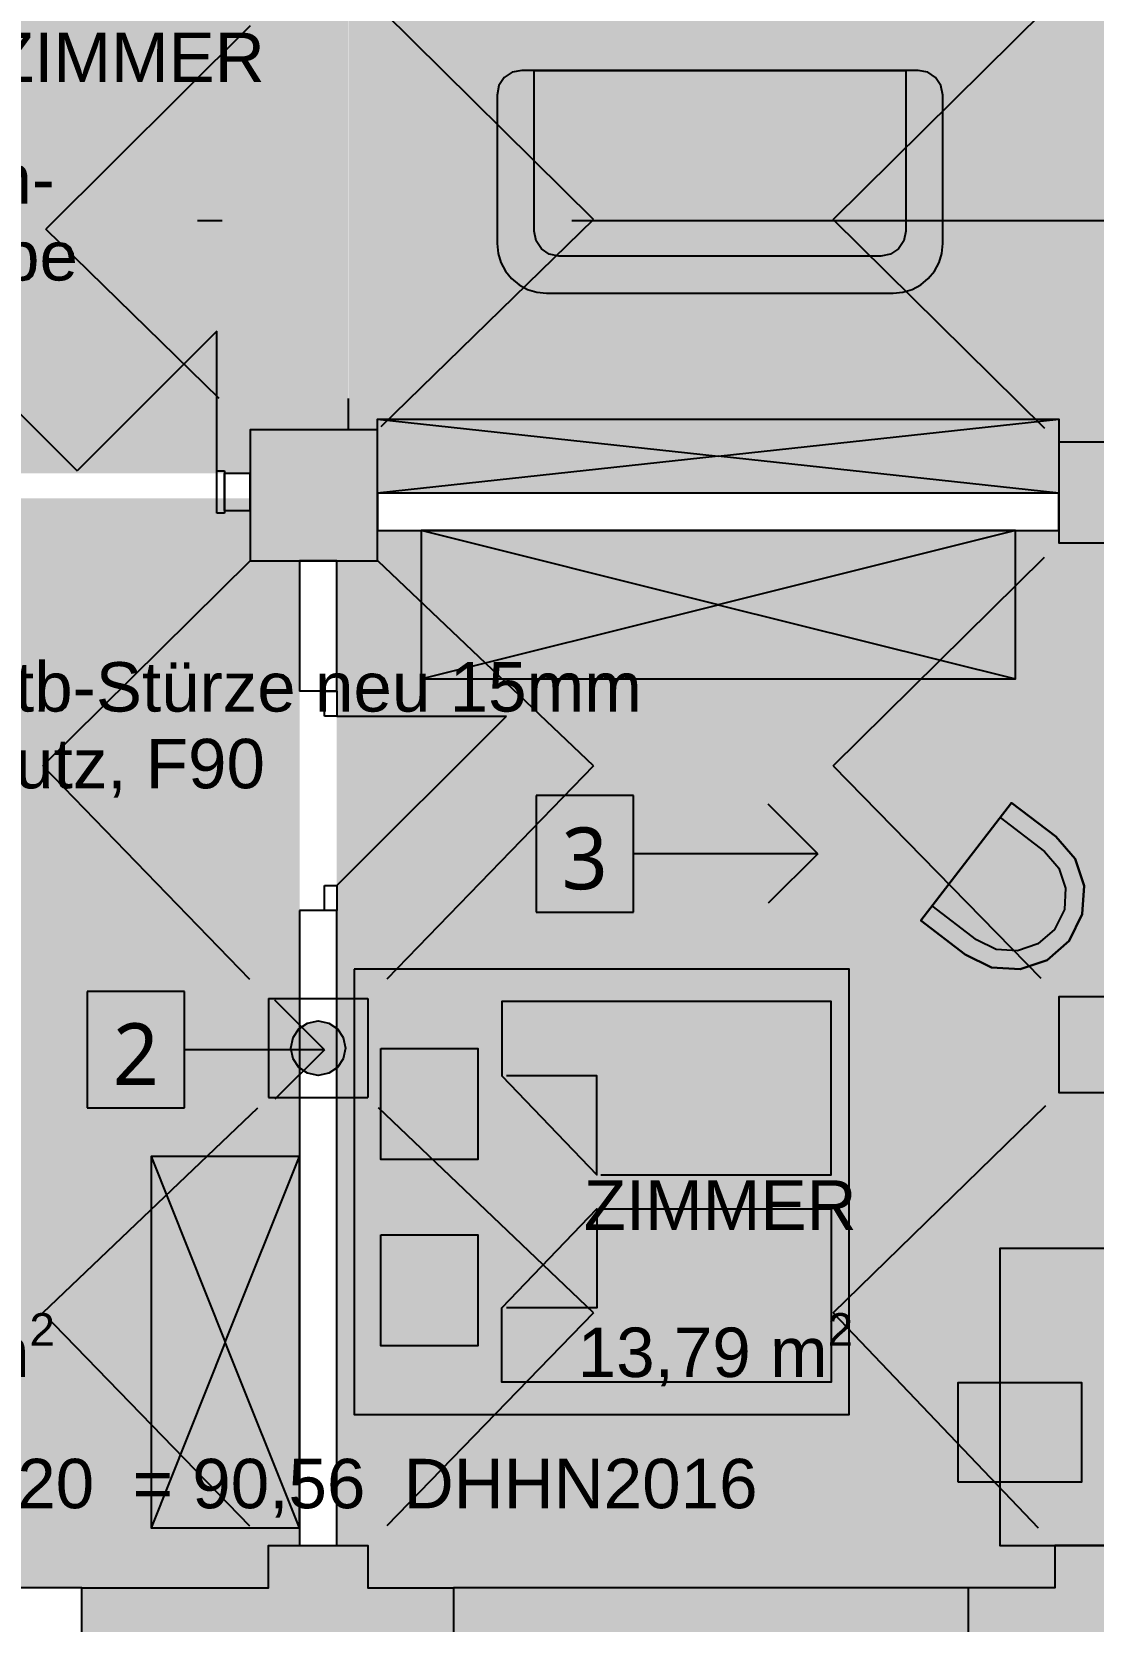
# Model space of a CAD drawing. Header units: centimetres. Extents: x 0 to 44.8, y 0 to 29.7.
# Drawn here: x 25.45 to 29.74, y 14.86 to 21.28 of the extents above; entities that cross this region are included whole.
import ezdxf
from ezdxf.xclip import XClip

# ---------------------------------------------------------------- set-up
doc = ezdxf.new("R2010")
doc.units = ezdxf.units.CM
doc.header["$MEASUREMENT"] = 0
doc.header["$XCLIPFRAME"] = 0
for name, pattern in [('ACAD_ISO02W100', [0.42, 0.12, -0.3]), ('Strichlinie_ eng', [0.22999999999999998, 0.15, -0.08]), ('Strichpunktlinie', [0.670277762413025, 0.352777767181396, -0.176388883590699, 0, -0.14111111164093])]:
    doc.linetypes.add(name, pattern=pattern)
for name, color, linetype in [('A-Bemaßung 1_100', 7, 'Continuous'), ('A-Decken Roh', 7, 'Continuous'), ('A-Etiketten', 7, 'Continuous'), ('A-Möblierung', 7, 'Continuous'), ('A-Räume NEU.Neu', 7, 'Continuous'), ('A-Schnittlinien.Marker', 7, 'Continuous'), ('A-Schraffuren', 7, 'Continuous'), ('FENSTERÖFFNUNG', 7, 'Continuous'), ('Layout-Zeichnung.Layout', 7, 'Continuous'), ('Neubau_A-Schraffuren', 7, 'Continuous'), ('Neubau_A-Wand Aussen', 7, 'Continuous'), ('Neubau_A-Wand Innen', 7, 'Continuous'), ('Stütze', 7, 'Continuous'), ('Unterzug', 7, 'Continuous'), ('Wand', 7, 'Continuous')]:
    doc.layers.add(name, color=color, linetype=linetype)
doc.styles.add('ERSTELLTER_STIL_3', font='')
doc.styles.add('ERSTELLTER_STIL_5', font='')
doc.styles.get('ERSTELLTER_STIL_3').set_extended_font_data('Arial')
doc.styles.get('ERSTELLTER_STIL_5').set_extended_font_data('Malgun Gothic Semilight')

# ---------------------------------------------------------------- blocks, each defined once
blk = doc.blocks.new('Zeichnung_2_1', base_point=(5.879295221465711, 14.23450187050399))
at = {"layer": 'A-Möblierung', "linetype": 'Continuous', "lineweight": 0, "true_color": 0x535353}
for points in [[(29.13351168039212, 20.42093346797187), (29.13351168039212, 21.02093346797187, 0.4142135623730951), (29.03351168039212, 21.12093346797187), (27.43351168039213, 21.12093346797186, 0.4142135623730951), (27.33351168039212, 21.02093346797186), (27.33351168039213, 20.42093346797187, 0.4142135623730951), (27.53351168039212, 20.22093346797187), (28.93351168039212, 20.22093346797187, 0.4142135623730951)], [(29.42660309188958, 18.66230840016834), (29.42660309188958, 19.26230840016834), (27.02660309188958, 19.26230840016834), (27.02660309188958, 18.66230840016834)], [(29.58932788323108, 18.02513306648446), (29.41096047761999, 18.16228287004088), (29.04522766813618, 17.68663645507796), (29.22359507374728, 17.54948665152154, 0.9999999999999989)], [(25.93624369187209, 15.23311907493872), (26.53624369187209, 15.23311907493872), (26.53624369187209, 16.73311907493873), (25.93624369187209, 16.73311907493873)]]:
    blk.add_hatch(color=251, dxfattribs=at).paths.add_polyline_path(points)
at = {"layer": 'A-Möblierung', "linetype": 'Continuous', "lineweight": 0, "true_color": 0x3f3f3f}
blk.add_hatch(color=250, dxfattribs=at).paths.add_polyline_path([(29.60261973583771, 19.7123084080646), (26.85058642124009, 19.7123084080646), (26.85058642124009, 19.41230840016834), (29.60261973583771, 19.41230840016834)])
at = {"layer": 'A-Räume NEU.Neu', "linetype": 'Continuous', "lineweight": 0, "true_color": 0x393526}
for points in [[(23.41848169187209, 23.62210899733278), (23.41848169187209, 21.82029298754159), (23.61848177162611, 21.82029298754159), (23.61848177162611, 21.42029302497328), (23.41848169187209, 21.42029302497328), (23.41848169187209, 19.61847701518209), (23.63247365049073, 19.61847701518209), (23.63247365049073, 19.49239609852787), (26.33668672651194, 19.492396000058), (26.33668672651194, 19.66833939886347), (26.73123106454831, 19.66833949733334), (26.73123106454831, 21.34682613397432), (26.33668662804208, 21.34682613397432), (26.33668662804208, 21.8750668512678), (26.73123106454831, 21.8750668512678), (26.87318965649721, 21.8750668512678), (26.87318965649721, 21.34682613397432), (26.73319317512559, 21.34682613397432), (26.73319317512559, 19.66833949733334), (26.85058648926095, 19.66833949733334), (26.85058648926095, 19.41230840016834), (29.60261968391423, 19.41230840016834), (29.60261968391423, 19.61847701518209), (29.99684104078562, 19.61847701518209), (30.01026829343073, 21.42029302497328), (29.60261968391423, 21.42029302497328), (29.60261968391423, 21.82029298754159), (30.01324907478597, 21.82029298754159), (30.02667632743108, 23.62210909580265), (29.60261968391423, 23.62210909580265), (29.60261968391423, 23.81822227448186), (29.28518207705439, 23.81822227448186), (27.15878535775426, 23.81822227448186), (26.81124364151103, 23.81822227448186), (26.81124364151103, 23.63890135922549), (26.81124364151103, 23.62210909580265), (26.73123106454831, 23.62210909580265), (26.33668662804208, 23.62210909580265), (26.33668662804208, 23.81715200549338), (23.61848177162611, 23.81715200549338), (23.61848177162611, 23.62210899733278)], [(23.50802666157559, 15.564856992889), (23.50802666157559, 15.1612979768058), (23.62095871540092, 15.1612979768058), (23.62095871540092, 14.99432975759648), (25.65643063057726, 14.99027102368436), (26.41124370572207, 14.99027102368436), (26.41124370572207, 15.1612979768058), (26.53624369187209, 15.1612979768058), (26.53624369187209, 19.14009868948165), (26.33668675411697, 19.14009868948165), (26.33668675411697, 19.39239602368435), (24.82095869187209, 19.39239602368435), (24.82095869187209, 17.09567400759218), (23.62095871540092, 17.09567400759218), (23.62095871540092, 16.97067402052993), (22.93231043901328, 16.97067402052993), (22.93231046210532, 16.16589191238832), (23.50802668466764, 16.16589192890765)], [(26.68624369187209, 15.1612979768058), (26.81124370387141, 15.1612979768058), (26.81124370387141, 14.99027102368436), (27.15812697844167, 14.99027102368436), (29.23590349967841, 14.99027102368436), (29.5857729084512, 14.99027102368436), (29.5857729084512, 15.1612979768058), (29.96362591763023, 15.1612979768058), (29.97726161828928, 16.99108802138172), (29.60261978359109, 16.99108802138172), (29.60261978359109, 17.37847498653392), (29.98014838277314, 17.37847498653392), (29.99381424041149, 19.21230843934395), (29.60261978359109, 19.21230843934395), (29.60261978359109, 19.26230840016834), (26.85058640018807, 19.26230840016834), (26.85058640018807, 19.14009868948165), (26.68624369187209, 19.14009868948165)]]:
    blk.add_hatch(color=250, dxfattribs=at).paths.add_polyline_path(points)
at = {"layer": 'A-Schraffuren', "linetype": 'Continuous', "lineweight": 13}
for points in [[(26.33668671140715, 19.14009877557136), (26.85058638520243, 19.14009877557136), (26.85058638520243, 19.66833940466173), (26.73319316179221, 19.66833943614735), (26.33668671140715, 19.66833943614735), (26.33668671140715, 19.41739605326867)], [(29.60261967232222, 19.21230844539719), (29.9938142767923, 19.21230844539719), (29.99085643449467, 18.81539176399052), (30.66087503461245, 18.81539176399052), (30.66129444359809, 18.87166998617363), (30.66129444359809, 19.61847700951619), (29.99684106987012, 19.61847700951619), (29.60261967232222, 19.61847700951619)], [(29.1359034866051, 14.58443928388631), (29.1359034866051, 14.34167002368435), (30.62753654322051, 14.34167002368435), (30.65312488431834, 17.77539176399052), (29.98310631392766, 17.77539176399052), (29.98014847264787, 17.3784750878505), (29.60261967232222, 17.3784750878505), (29.60261967232222, 16.99108803492423), (29.97726154471383, 16.99108803492423), (29.96362597355367, 15.16129795418561), (29.58577285876175, 15.16129795418561), (29.58577285876175, 14.99027098500209), (29.23590347094258, 14.99027098500209), (29.23590347094258, 14.58443928388631)], [(26.72124369187208, 17.17067402368435, 0.9999999999999998), (26.50124369187209, 17.17067402368435, 0.9999999999999998)], [(27.15812704908509, 14.58443930924435), (27.15812704908509, 14.99027102368436), (26.81124369187209, 14.99027102368436), (26.81124369187209, 15.16129802368435), (26.4112436918721, 15.16129802368435), (26.4112436918721, 14.99027102368436), (25.65643069187208, 14.99027102368436), (25.65643069187208, 14.57782802368435), (25.6524526918721, 14.57782802368435), (25.6524526918721, 14.34167002368435), (27.25590348660509, 14.34167002368435), (27.25590348660509, 14.58443930924435)]]:
    blk.add_hatch(color=9, dxfattribs=at).paths.add_polyline_path(points)
at = {"layer": 'Neubau_A-Schraffuren', "linetype": 'Continuous', "lineweight": 13}
blk.add_hatch(color=9, dxfattribs=at).paths.add_polyline_path([(27.15812704908509, 14.5844393053396), (27.2559034889144, 14.5844393053396), (27.2559034889144, 14.34167002368435), (29.13590349829311, 14.34167002368435), (29.13590349829311, 14.5844393053396), (29.23590348660509, 14.5844393053396), (29.23590348660509, 14.99027100730993), (27.15812704908509, 14.99027100730993)])
at = {"layer": 'A-Etiketten', "color": 7, "linetype": 'Continuous', "lineweight": 25, "ltscale": 10}
for p, q in [((27.88403510081991, 18.1912709678615), (27.4910940062785, 18.1912709678615)), ((27.4910940062785, 18.1912709678615), (27.4910940062785, 17.7206824842535)), ((27.88403510081991, 17.7206824842535), (27.88403510081991, 18.1912709678615)), ((28.62891109357383, 17.9559767260575), (28.42891093816607, 18.15597688146526)), ((28.20501847276748, 17.9559767260575), (27.88403510081991, 17.9559767260575)), ((28.62891109357383, 17.9559767260575), (28.20501847276748, 17.9559767260575)), ((28.62891109357383, 17.9559767260575), (28.42891093816607, 17.7559770693933)), ((27.4910940062785, 17.7206824842535), (27.88403510081991, 17.7206824842535)), ((26.07171972378306, 17.39970858843349), (25.67877862924163, 17.39970858843349)), ((25.67877862924163, 17.39970858843349), (25.67877862924163, 16.92912010482548)), ((26.07171972378306, 16.92912010482548), (26.07171972378306, 17.39970858843349)), ((26.63624356346904, 17.16441434662948), (26.43624390680483, 17.36441450203724)), ((26.2353978823282, 17.16441434662948), (26.07171972378306, 17.16441434662948)), ((26.63624356346904, 17.16441434662948), (26.2353978823282, 17.16441434662948)), ((26.63624356346904, 17.16441434662948), (26.43624390680483, 16.96441468996528)), ((25.67877862924163, 16.92912010482548), (26.07171972378306, 16.92912010482548))]:
    blk.add_line(p, q, dxfattribs=at)
at = {"layer": 'A-Möblierung', "color": 7, "linetype": 'Continuous', "lineweight": 25, "ltscale": 10, "flags": 128}
for points in [[(29.13351168039212, 20.42093346797187), (29.13351168039212, 21.02093346797187, 0.4142135623730951), (29.03351168039212, 21.12093346797187), (27.43351168039213, 21.12093346797186, 0.4142135623730951), (27.33351168039212, 21.02093346797186), (27.33351168039213, 20.42093346797187, 0.4142135623730951), (27.53351168039212, 20.22093346797187), (28.93351168039212, 20.22093346797187, 0.4142135623730951)], [(29.13351168039212, 20.42093346797187), (29.13351168039212, 21.02093346797187, 0.4142135623730951), (29.03351168039212, 21.12093346797187), (27.43351168039213, 21.12093346797186, 0.4142135623730951), (27.33351168039212, 21.02093346797186), (27.33351168039213, 20.42093346797187, 0.4142135623730951), (27.53351168039212, 20.22093346797187), (28.93351168039212, 20.22093346797187, 0.4142135623730951)], [(28.98351168039212, 21.12093346797187), (28.98351168039212, 20.47093346797187, -0.4142135623730951), (28.88351168039212, 20.37093346797187), (27.58351168039212, 20.37093346797187, -0.4142135623730951), (27.48351168039212, 20.47093346797187), (27.48351168039212, 21.12093346797186)], [(29.58932788323108, 18.02513306648446, -0.9999999999999989), (29.22359507374728, 17.54948665152154), (29.04522766813618, 17.68663645507796), (29.41096047761999, 18.16228287004088)], [(29.58932788323108, 18.02513306648446), (29.41096047761999, 18.16228287004088), (29.04522766813618, 17.68663645507796), (29.22359507374728, 17.54948665152154, 0.999999952511681)], [(29.36524387643451, 18.10282706817052), (29.54361128204561, 17.96567726461409, -0.9999999331289989), (29.26931167493275, 17.60894245339191), (29.09094426932166, 17.74609225694833)]]:
    blk.add_lwpolyline(points, format="xyb", close=True, dxfattribs=at)
for points in [[(29.60261973583771, 19.7123084080646), (29.60261973583771, 19.41230840016834), (26.85058642124009, 19.41230840016834), (26.85058642124009, 19.7123084080646)], [(29.42660309188958, 18.66230840016834), (29.42660309188958, 19.26230840016834), (27.02660309188958, 19.26230840016834), (27.02660309188958, 18.66230840016834)], [(26.75600367219465, 17.4902682329767), (26.75600367219465, 15.6902682329767), (28.75600367219465, 15.6902682329767), (28.75600367219465, 17.4902682329767)], [(26.86469699115342, 17.16930050636819), (27.25621278925678, 17.16930050636819), (27.25621278925678, 16.72074593252184), (26.86469699115342, 16.72074593252184)], [(25.93624369187209, 15.23311907493872), (26.53624369187209, 15.23311907493872), (26.53624369187209, 16.73311907493873), (25.93624369187209, 16.73311907493873)], [(26.86469699115342, 16.41672378646642), (27.25621278925678, 16.41672378646642), (27.25621278925678, 15.96816921262008), (26.86469699115342, 15.96816921262008)], [(29.96362592573009, 16.36129802368436), (29.36362592573009, 16.36129802368436), (29.36362592573009, 15.16129802368435), (29.96362592573009, 15.16129802368435)], [(29.19462283763138, 15.41880841059071), (29.69462283763137, 15.41880841059071), (29.69462283763137, 15.81880841059071), (29.19462283763138, 15.81880841059071)]]:
    blk.add_lwpolyline(points, close=True, dxfattribs=at)
for points in [[(29.60261973583771, 19.41230840016834), (26.85058642124009, 19.41230840016834), (26.85058642124009, 19.71230840016833), (29.60261973583771, 19.71230840016833), (29.60261973583771, 19.41230840016834), (28.2266030785389, 19.56230840016834), (26.85058642124009, 19.41230840016834), (26.85058642124009, 19.71230840016833), (28.2266030785389, 19.56230840016834), (29.60261973583771, 19.71230840016833)], [(29.42660309188958, 19.26230840016834), (27.02660309188958, 19.26230840016834), (27.02660309188958, 18.66230840016834), (29.42660309188958, 18.66230840016834), (29.42660309188958, 19.26230840016834), (28.22660309188958, 18.96230840016833), (27.02660309188958, 19.26230840016834), (27.02660309188958, 18.66230840016834), (28.22660309188958, 18.96230840016833), (29.42660309188958, 18.66230840016834)], [(27.75270110516139, 16.65864458408506), (28.68325365463757, 16.65864458408506), (28.68325365463757, 17.35864458408506), (27.3527011051614, 17.35864458408506), (27.3527011051614, 17.05864458408506), (27.73661798942159, 16.65864458408506), (27.73661798942159, 17.05864458408506), (27.37208122212774, 17.05864458408506)], [(26.53624369187209, 15.23311907493872), (26.53624369187209, 16.73311907493873), (25.93624369187209, 16.73311907493873), (25.93624369187209, 15.23311907493872), (26.53624369187209, 15.23311907493872), (26.23624369187209, 15.98311907493872), (26.53624369187209, 16.73311907493873), (25.93624369187209, 16.73311907493873), (26.23624369187209, 15.98311907493872), (25.93624369187209, 15.23311907493872)], [(27.75270110516139, 16.52189188186835), (28.68325365463757, 16.52189188186835), (28.68325365463757, 15.82189188186835), (27.3527011051614, 15.82189188186835), (27.3527011051614, 16.12189188186835), (27.73661798942159, 16.52189188186835), (27.73661798942159, 16.12189188186835), (27.37208122212774, 16.12189188186835)]]:
    blk.add_lwpolyline(points, dxfattribs=at)
at = {"layer": 'A-Schnittlinien.Marker', "color": 7, "linetype": 'Strichpunktlinie', "lineweight": 25, "ltscale": 10, "flags": 128}
blk.add_lwpolyline([(5.134348610401683, 20.8002408604794), (5.134348610401683, 20.51440002368435), (18.9187973671971, 20.51440002368435), (18.9187973671971, 18.30208452368436), (22.96349005917514, 18.30208452368435), (22.96349005917514, 20.51440002368435), (31.89707315021201, 20.51440002368435), (31.89707315021201, 20.8002408604794)], dxfattribs=at)
at = {"layer": 'FENSTERÖFFNUNG', "color": 7, "linetype": 'Continuous', "lineweight": 25, "ltscale": 10}
blk.add_line((29.23590344569129, 14.99027099422789), (27.15812682419713, 14.99027099422789), dxfattribs=at)
at = {"layer": 'Neubau_A-Wand Aussen', "color": 7, "linetype": 'Continuous', "lineweight": 25, "ltscale": 10}
for p, q in [((24.91252299652577, 20.22739601886688), (25.63752306113533, 19.50239595425731)), ((26.20252320091611, 19.33239622115557), (26.20252320091611, 19.50239595425731)), ((26.20252320091611, 19.50239595425731), (26.23252312447856, 19.50239595425731)), ((26.23252312447856, 19.50239595425731), (26.23252312447856, 19.33239622115557)), ((26.23252312447856, 19.34239602942853), (26.23252312447856, 19.49239614598435)), ((26.23252312447856, 19.34239602942853), (26.23252312447856, 19.49239614598435)), ((26.23252312447856, 19.34239602942853), (26.23252312447856, 19.49239614598435)), ((26.23252312447856, 19.33239622115557), (26.20252320091611, 19.33239622115557)), ((26.63624356346904, 18.61230828181685), (26.53624348576516, 18.61230828181685)), ((26.63624356346904, 18.61230828181685), (26.53624348576516, 18.61230828181685)), ((26.68624360232098, 18.61230828181685), (26.63624356346904, 18.61230828181685)), ((26.63624356346904, 18.51230820411297), (26.63624356346904, 18.61230828181685)), ((26.63624356346904, 18.61230828181685), (26.68624360232098, 18.61230828181685)), ((26.68624360232098, 18.61230828181685), (26.63624356346904, 18.61230828181685)), ((26.68624360232098, 18.61230828181685), (26.63624356346904, 18.61230828181685)), ((26.68624360232098, 18.61230828181685), (26.68624360232098, 18.51230820411297)), ((26.68624360232098, 18.51230820411297), (26.63624356346904, 18.51230820411297)), ((26.68624360232098, 18.51230820411297), (27.37124393509512, 18.51230820411297)), ((26.68624360232098, 17.82730837008239), (27.37124393509512, 18.51230820411297)), ((26.63624356346904, 17.72730829237851), (26.63624356346904, 17.82730837008239)), ((26.63624356346904, 17.82730837008239), (26.68624360232098, 17.82730837008239)), ((26.68624360232098, 17.82730837008239), (26.68624360232098, 17.72730829237851)), ((26.63624356346904, 17.72730829237851), (26.53624348576516, 17.72730829237851)), ((26.63624356346904, 17.72730829237851), (26.53624348576516, 17.72730829237851)), ((26.68624360232098, 17.72730829237851), (26.63624356346904, 17.72730829237851)), ((26.68624360232098, 17.72730829237851), (26.63624356346904, 17.72730829237851)), ((26.68624360232098, 17.72730829237851), (26.63624356346904, 17.72730829237851)), ((26.68624360232098, 17.72730829237851), (26.63624356346904, 17.72730829237851))]:
    blk.add_line(p, q, dxfattribs=at)
at = {"layer": 'Neubau_A-Wand Aussen', "color": 7, "linetype": 'Strichlinie_ eng', "lineweight": 25, "ltscale": 10}
for p, q in [((26.20252320091611, 20.0673960940381), (25.63752306113533, 19.50239595425731)), ((26.20252320091611, 19.50239595425731), (26.20252320091611, 20.0673960940381))]:
    blk.add_line(p, q, dxfattribs=at)
at = {"layer": 'Neubau_A-Wand Aussen', "color": 7, "linetype": 'Continuous', "lineweight": 25, "ltscale": 10, "flags": 128}
for points in [[(26.33668669187209, 19.49239602368436), (26.23252322686164, 19.49239602368436)], [(26.33668669187209, 19.34239602368435), (26.33668669187209, 19.49239602368436)], [(26.23252322686164, 19.34239602368435), (26.33668669187209, 19.34239602368435)], [(26.53624369187209, 19.14009870983016), (26.53624369187209, 18.61230838694425)], [(26.68624369187209, 19.14009870983016), (26.53624369187209, 19.14009870983016)], [(26.68624369187209, 18.61230838694425), (26.68624369187209, 19.14009870983016)], [(26.53624369187209, 17.72730839761868), (26.53624369187209, 15.16129802368435)], [(26.68624369187209, 15.16129802368435), (26.68624369187209, 17.72730839761868)], [(26.53624369187209, 15.16129802368435), (26.68624369187209, 15.16129802368435)]]:
    blk.add_lwpolyline(points, dxfattribs=at)
at = {"layer": 'Neubau_A-Wand Innen', "color": 7, "linetype": 'Continuous', "lineweight": 25, "ltscale": 10, "flags": 128}
for points in [[(29.60261973583771, 19.41230840016834), (26.85058640800022, 19.41230840016834)], [(26.85058640800022, 19.41230840016834), (26.85058640800022, 19.26230840016834)], [(29.60261973583771, 19.26230840016834), (29.60261973583771, 19.41230840016834)], [(26.85058640800022, 19.26230840016834), (29.60261973583771, 19.26230840016834)]]:
    blk.add_lwpolyline(points, dxfattribs=at)
at = {"layer": 'Stütze', "color": 7, "linetype": 'Continuous', "lineweight": 25, "ltscale": 10}
blk.add_circle((26.61124369187208, 17.17067402368435), 0.1100000000000003, dxfattribs=at)
at = {"layer": 'Unterzug', "color": 7, "linetype": 'ACAD_ISO02W100', "lineweight": 25, "ltscale": 10}
for p, q in [((28.69043958969408, 20.51900888161809), (29.60261960663626, 21.4202928481194)), ((27.723423716393, 20.51900888161809), (26.87318964392641, 21.35908703907908)), ((26.33704580873701, 21.301080171199), (25.51199678955521, 20.47973881160329)), ((27.723423716393, 20.51900888161809), (26.85058658602462, 19.66833940602819)), ((28.69043958969408, 20.51900888161809), (29.60261960663626, 19.61847702039736)), ((26.21169409740106, 19.79558584412868), (25.51199678955521, 20.47973881160329)), ((28.69043958969408, 18.31102378405171), (29.60261960663626, 19.21230824929656)), ((25.49906387043669, 18.31102378405171), (26.33668671337758, 19.14009866120754)), ((27.723423716393, 18.31102378405171), (26.85058658602462, 19.14009866120754)), ((25.49906387043669, 18.31102378405171), (26.41124388737887, 17.37067423239305)), ((27.723423716393, 18.31102378405171), (26.81124369945083, 17.37067423239305)), ((28.69043958969408, 18.31102378405171), (29.60261960663626, 17.37847508033308)), ((26.41124388737887, 17.37067423239305), (26.41124388737887, 16.97067392157754)), ((26.41124388737887, 17.37067423239305), (26.81124369945083, 17.37067423239305)), ((26.81124369945083, 17.37067423239305), (26.81124369945083, 16.97067392157754)), ((25.49906387043669, 16.10164818945465), (26.41124388737887, 16.97067392157754)), ((26.41124388737887, 16.97067392157754), (26.81124369945083, 16.97067392157754)), ((27.723423716393, 16.10164818945465), (26.81124369945083, 16.97067392157754)), ((28.69043958969408, 16.10164818945465), (29.60261960663626, 16.99108799401748)), ((25.49906387043669, 16.10164818945465), (26.41124388737887, 15.16129813905244)), ((27.723423716393, 16.10164818945465), (26.81124369945083, 15.16129813905244)), ((28.69043958969408, 16.10164818945465), (29.58577304684352, 15.16129813905244)), ((25.65643092803989, 14.99027099422789), (24.34141574191694, 14.99027099422789))]:
    blk.add_line(p, q, dxfattribs=at)
at = {"layer": 'Wand', "color": 7, "linetype": 'Continuous', "lineweight": 25, "ltscale": 10, "flags": 128}
for points in [[(30.01026828048909, 21.42029302368436), (29.99684105425409, 19.61847700687535), (29.60261969187209, 19.61847700687535), (29.60261969187209, 19.21230840016835), (29.99381426477009, 19.21230840016835), (29.98014844351409, 17.37847502368435), (29.60261969187209, 17.37847502368435), (29.60261969187209, 16.99108802368435), (29.9772616155351, 16.99108802368435), (29.96362592573009, 15.16129802368435), (29.58577283173909, 15.16129802368435), (29.58577283173909, 14.99027102368436), (29.23590348660509, 14.99027102368436), (29.23590348660509, 14.58443930924435)], [(26.73319315142609, 19.66833943614735), (26.73319315142609, 19.7955860354694)]]:
    blk.add_lwpolyline(points, dxfattribs=at)
for points in [[(26.33668669187209, 19.14009877557136), (26.85058642124009, 19.14009877557136), (26.85058642124009, 19.66833943614735), (26.33668669187209, 19.66833943614735)], [(27.25590348660509, 14.34167002368435), (25.6524526918721, 14.34167002368435), (25.6524526918721, 14.57782802368435), (25.65643069187208, 14.57782802368435), (25.65643069187208, 14.99027102368436), (26.4112436918721, 14.99027102368436), (26.4112436918721, 15.16129802368435), (26.81124369187209, 15.16129802368435), (26.81124369187209, 14.99027102368436), (27.15812704908509, 14.99027102368436), (27.15812704908509, 14.58443930924435), (27.25590348660509, 14.58443930924435)]]:
    blk.add_lwpolyline(points, close=True, dxfattribs=at)
at = {"color": 7, "linetype": 'Continuous', "lineweight": 25, "insert": (25.20087795973074, 18.73021642614223), "char_height": 0.2000000000000001, "width": 2.71666488824982, "attachment_point": 1, "line_spacing_factor": 0.9295041517852112, "style": 'ERSTELLTER_STIL_3'}
blk.add_mtext('\\A1;{\\pql;\\fArial|b0|i0|c0|p38;Stb-Stürze neu 15mm Putz, F90}', dxfattribs=at)
at = {"layer": 'A-Bemaßung 1_100', "color": 7, "linetype": 'Continuous', "lineweight": 25, "insert": (24.99988331116857, 15.27447211501919), "char_height": 0.2, "width": 3.318859999999999, "attachment_point": 7, "style": 'ERSTELLTER_STIL_3'}
blk.add_mtext('\\A1;{\\pql;\\fArial|b0|i0|c0|p38;+0,20  = 90,56  DHHN2016}', dxfattribs=at)
at = {"layer": 'A-Decken Roh', "color": 7, "linetype": 'Continuous', "lineweight": 25, "insert": (24.53877863208372, 20.78297183181013), "char_height": 0.2, "attachment_point": 1, "line_spacing_factor": 0.9330362696644463, "style": 'ERSTELLTER_STIL_3'}
blk.add_mtext('\\A1;{\\pql;\\fArial|b0|i0|c0|p38;Mulden\\fArial|b0|i0|c0|p38;-\\P\\pql;\\fArial|b0|i0|c0|p38;Gewölbe}', dxfattribs=at)
at = {"layer": 'A-Etiketten', "color": 7, "linetype": 'Continuous', "lineweight": 25, "char_height": 0.25, "attachment_point": 5, "style": 'ERSTELLTER_STIL_5'}
for s, insert in [('\\A1;{\\pqc;\\fMalgun Gothic Semilight|b0|i0|c0|p34;3  }', (27.6875646827911, 17.9356240771551)), ('\\A1;{\\pqc;\\fMalgun Gothic Semilight|b0|i0|c0|p34;2  }', (25.87524934375317, 17.14626750186981))]:
    blk.add_mtext(s, dxfattribs=dict(at, insert=insert))
at = {"layer": 'A-Räume NEU.Neu', "color": 7, "linetype": 'Continuous', "lineweight": 25, "char_height": 0.2, "style": 'ERSTELLTER_STIL_3'}
for s, insert, attachment_point in [('\\A1;{\\pql;\\fArial|b0|i0|c0|p38;WOHNZIMMER}', (24.40929373121961, 21.27325740203751), 1), ('\\A1;{\\pql;\\fArial|b0|i0|c0|p38;ZIMMER}', (27.68329269135012, 16.63666714914254), 1), ('\\A1;{\\pql;\\fArial|b0|i0|c0|p38;10,67 m\\fArial|b0|i0|c0|p38;\\A1{\\H.66x;\\S2^  ;}}', (24.43610016558492, 15.7834855444698), 7), ('\\A1;{\\pql;\\fArial|b0|i0|c0|p38;13,79 m\\fArial|b0|i0|c0|p38;\\A1{\\H.66x;\\S2^  ;}}', (27.65913396965131, 15.78348554446979), 7)]:
    blk.add_mtext(s, dxfattribs=dict(at, insert=insert, attachment_point=attachment_point))

msp = doc.modelspace()

# ---------------------------------------------------------------- block references
at = {"layer": 'Layout-Zeichnung.Layout', "color": 7, "linetype": 'Continuous', "lineweight": 13, "ltscale": 10}
ref = msp.add_blockref('Zeichnung_2_1', (5.879295221465711, 14.23450187050399), dxfattribs=at)
XClip(ref).set_block_clipping_path([(2.094737042159644, 4.749999999999994), (31.86775753805958, 4.749999999999994), (31.86775753805958, 14.17460239220382), (35.56481850993091, 14.17460239220382), (35.56481850993091, 28.90120136266782), (2.094737042159644, 28.90120136266782)])

doc.saveas('drawing.dxf')
